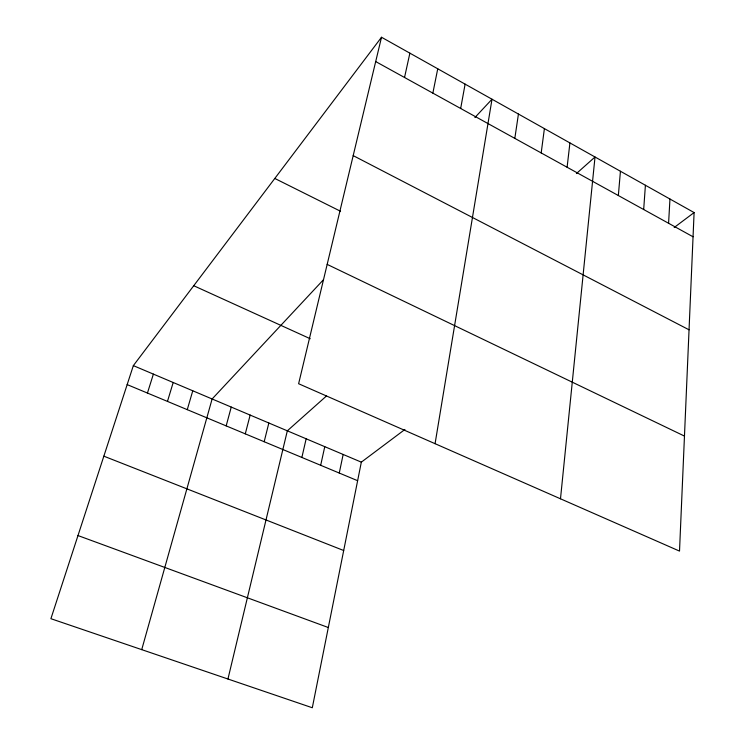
<?xml version="1.0" encoding="UTF-8"?>
<svg xmlns="http://www.w3.org/2000/svg" width="745" height="745" viewBox="0 0 745 745"><rect width="100%" height="100%" fill="white"/><g stroke="black" fill="none" stroke-linecap="round" stroke-linejoin="round"><path stroke-width="1.12" d="M694.098 212.567L679.514 551.095L298.615 383.731L381.514 37.25L694.098 212.567L674.197 227.504M668.582 223.276L669.96 199.027M643.68 209.522L645.412 185.263M618.35 195.535L620.436 171.248M560.491 498.796L595.022 156.999L576.416 173.557M567.103 167.243L569.925 142.928M541.187 152.939L544.399 128.606M514.823 138.374L518.436 114.041M435.071 443.694L492.007 99.225L474.9 117.542M460.671 108.481L465.113 84.138M404.935 429.455L361.334 462.151L312.304 707.75L50.902 618.695L133.346 365.627L381.514 37.25M432.854 93.125L437.743 68.791M339.264 473.047L343.156 454.45M404.535 77.489L409.88 53.165M320.676 465.299L324.764 446.665M301.874 457.458L306.158 438.786M227.942 679.012L287.328 430.815L326.45 396.005M264.177 441.729L268.852 422.992M245.282 433.851L250.152 415.077M226.173 425.879L231.248 407.077M141.727 649.64L212.12 398.975L323.498 279.701M187.265 409.657L192.769 390.79M167.467 401.406L173.194 382.502M147.435 393.053L153.386 374.111M77.983 535.553L328.322 627.523M103.844 456.173L343.696 550.518M127.162 384.597L357.628 480.702M133.346 365.627L361.334 462.151M193.728 285.726L310.255 338.742M327.167 264.391L684.469 436.086M274.793 178.455L340.54 211.273M353.195 155.621L689.05 329.812M375.694 61.565L693.055 236.789"/></g></svg>
